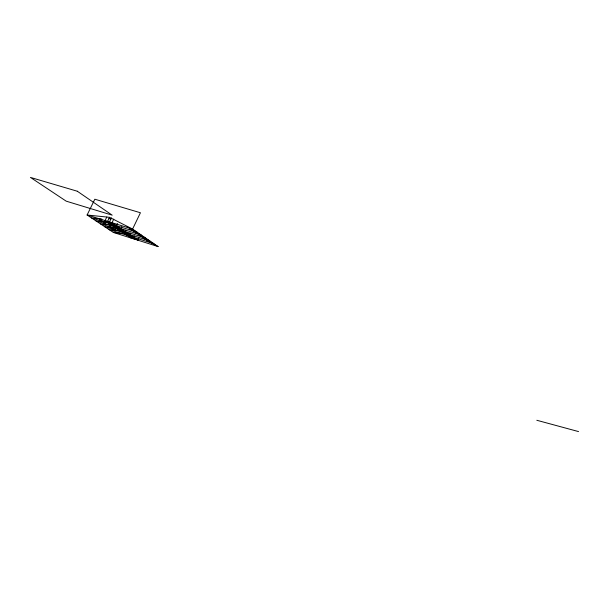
<?xml version="1.0" encoding="UTF-8"?>
<svg xmlns="http://www.w3.org/2000/svg" width="609" height="609" viewBox="0 0 609 609"><rect width="100%" height="100%" fill="white"/><g stroke="black" fill="none" stroke-linecap="round" stroke-linejoin="round"><path stroke-width="0.91" d="M138.875 238.111L137.87 240.19L112.018 222.711L113.754 219.133M125.165 231.603L125.842 230.194M129.451 234.495L130.12 233.095M133.683 237.358L134.353 235.965M116.448 225.711L117.484 223.572M120.833 228.672L121.861 226.548M109.544 217.329L87.102 215L132.579 229.075L140.435 212.754L94.844 199.219L87.102 215L113.35 232.448L158.096 246.584L132.579 229.075L109.544 217.329L107.595 221.341L133.523 238.819M111.439 217.908L109.483 221.927L135.381 239.406M106.796 217.048L105.083 220.565L131.049 238.035M114.911 229.882L110.214 227.134L112.277 227.332M105.631 223.556L105.319 223.853L103.294 222.506M112.574 227.53L111.599 227.606L112.163 228.192M113.807 229.311L114.629 229.387M109.597 226.205L110.358 226.282M115.071 229.875L115.832 229.951M101.886 219.073L91.601 217.992L112.041 224.34M107.23 222.14L96.047 220.945L116.433 227.302M111.599 225.079L100.447 223.868L120.78 230.232M114.058 227.774L104.794 226.761L125.073 233.125M119.257 230.75L109.095 229.616L129.321 235.987M113.35 232.448L122.561 233.483M104.162 221.828L100.021 220.108M134.871 231.999L136.926 233.308M536.818 420.271L578.55 431.583M108.958 218.532L110.853 219.118M113.929 224.927L136.956 232.082L127.159 226.898M118.313 227.888L141.28 235.044L129.877 229.007M122.653 230.819L145.559 237.982L135.807 232.813M126.946 233.711L149.784 240.882L139.248 235.287M131.186 236.574L153.963 243.745L143.45 238.165M106.172 221.935L106.834 222.163M143.617 238.111L144.127 238.325L143.564 237.891M129.717 228.542L132.724 230.537M139.073 234.952L139.796 235.333M140.39 235.744L140.801 235.965L138.844 234.625M146.799 240.578L158.096 246.584M140.534 235.972L141.912 236.711M140.177 235.835L140.61 236.071M143.564 238.188L144.143 238.5M102.137 221.783L99.465 220.001M143.488 237.784L144.455 238.446M130.189 228.695L133.249 230.788M135.914 232.668L136.507 233.087M77.305 191.234L30.45 177.417L66.191 201.16L112.185 215.16L77.305 191.234"/></g></svg>
